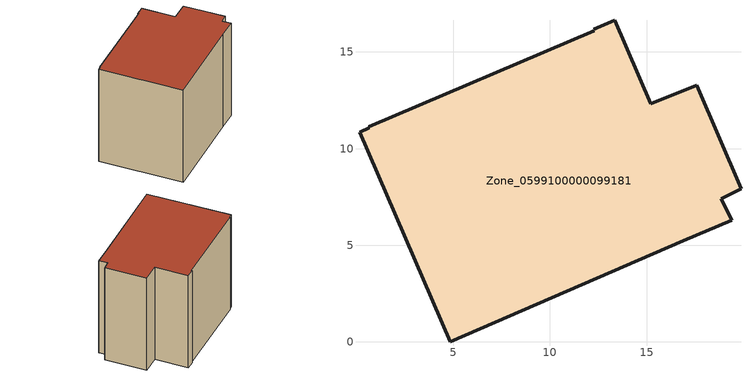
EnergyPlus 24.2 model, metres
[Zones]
Zone_0599100000099181
 floor ground (C_G): 12.3,16.09 12.26,16.18 13.35,16.65 15.21,12.33 17.58,13.29 19.88,7.92 18.87,7.41 19.4,6.29 16.88,5.24 4.83,0 0.14,10.85 0.66,11.07 0.63,11.13 z0
 wall outside (C_F): 19.4,6.29 18.87,7.41 19.88,7.92 17.58,13.29 15.21,12.33 13.35,16.65 12.26,16.18 12.3,16.09 0.63,11.13 0.66,11.07 0.14,10.85 4.83,0 16.88,5.24 19.4,6.29 z0:14.62
 roof outside (C_R): 12.3,16.09 0.63,11.13 0.66,11.07 0.14,10.85 4.83,0 16.88,5.24 19.4,6.29 18.87,7.41 19.88,7.92 17.58,13.29 15.21,12.33 13.35,16.65 12.26,16.18 z14.62
[BUILDING]
Pand.0599100000099181: North Axis=0; Terrain=City; Loads Convergence Tolerance Value=0.04; Temperature Convergence Tolerance Value=0.4; Solar Distribution=FullExterior; Maximum Number of Warmup Days=25; Minimum Number of Warmup Days=1
[Site:Location]
Rotterdam.The.Hague.AP_ZH_NLD Design_Conditions: Latitude=51.96; Longitude=4.45; Time Zone=1; Elevation=-4.5
[SITE:GROUNDTEMPERATURE:BUILDINGSURFACE]
18, 18, 18, 18, 18, 18, 18, 18, 18, 18, 18, 18
[MATERIAL] Thermal Absorptance=0.9; Solar Absorptance=0.7; Visible Absorptance=0.7
Name | Roughness | Thickness | Conductivity | Density | Specific Heat
G.TI.1946 | MediumSmooth | 0.15 | 1 | 540 | 1210
F.TI.1946 | Rough | 0.3 | 0.857143 | 1920 | 840
R.TI.1946 | MediumRough | 0.2 | 0.1 | 1500 | 1000
[CONSTRUCTION]
C_G: G.TI.1946
C_F: F.TI.1946
C_R: R.TI.1946
[ZONE]
Zone_0599100000099181: Type=1; Multiplier=1; Ceiling Height=Autocalculate; Volume=Autocalculate; Floor Area=autocalculate; Part of Total Floor Area=Yes
[ZONEINFILTRATION:DESIGNFLOWRATE]
Infil_Zone_0599100000099181: Zone or ZoneList or Space or SpaceList=Zone_0599100000099181; Schedule=AlwaysOn; Design Flow Rate Calculation Method=Flow/Area; Flow Rate per Floor Area=0.003; Constant Term Coefficient=1; Temperature Term Coefficient=0; Velocity Term Coefficient=0; Velocity Squared Term Coefficient=0
[HVACTEMPLATE:ZONE:IDEALLOADSAIRSYSTEM]
Zone_0599100000099181: Maximum Heating Supply Air Temperature=50; Minimum Cooling Supply Air Temperature=13; Maximum Heating Supply Air Humidity Ratio=0.0156; Minimum Cooling Supply Air Humidity Ratio=0.0077; Heating Limit=NoLimit; Cooling Limit=NoLimit; Dehumidification Control Type=ConstantSensibleHeatRatio; Cooling Sensible Heat Ratio=0.7; Dehumidification Setpoint=60; Humidification Control Type=None; Humidification Setpoint=30; Outdoor Air Method=None; Outdoor Air Flow Rate per Person=0.00944; Outdoor Air Flow Rate per Zone Floor Area=0; Outdoor Air Flow Rate per Zone=0; Demand Controlled Ventilation Type=None; Outdoor Air Economizer Type=NoEconomizer; Heat Recovery Type=None; Sensible Heat Recovery Effectiveness=0.7; Latent Heat Recovery Effectiveness=0.65
[ZONECONTROL:THERMOSTAT]
ThermostatControl_Zone_0599100000099181: Zone or ZoneList=Zone_0599100000099181; Control Type Schedule=DualSetpointControlType; Control 1=Thermostat_Zone_0599100000099181; Temperature Difference Between Cutout And Setpoint=0
[THERMOSTATSETPOINT:DUALSETPOINT]
Thermostat_Zone_0599100000099181: Heating Setpoint Temperature Schedule=HeatingSetpoint_Zone_0599100000099181; Cooling Setpoint Temperature Schedule=CoolingSetpoint_Zone_0599100000099181
[SCHEDULE:COMPACT]
HeatingSetpoint_Zone_0599100000099181: Through: 12/31, For: AllDays, Until: 24:00, 21
CoolingSetpoint_Zone_0599100000099181: Through: 12/31, For: AllDays, Until: 24:00, 24
DualSetpointControlType: Through: 12/31, For: AllDays, Until: 24:00, 4
AlwaysOn: Through: 12/31, For: AllDays, Until: 24:00, 1
